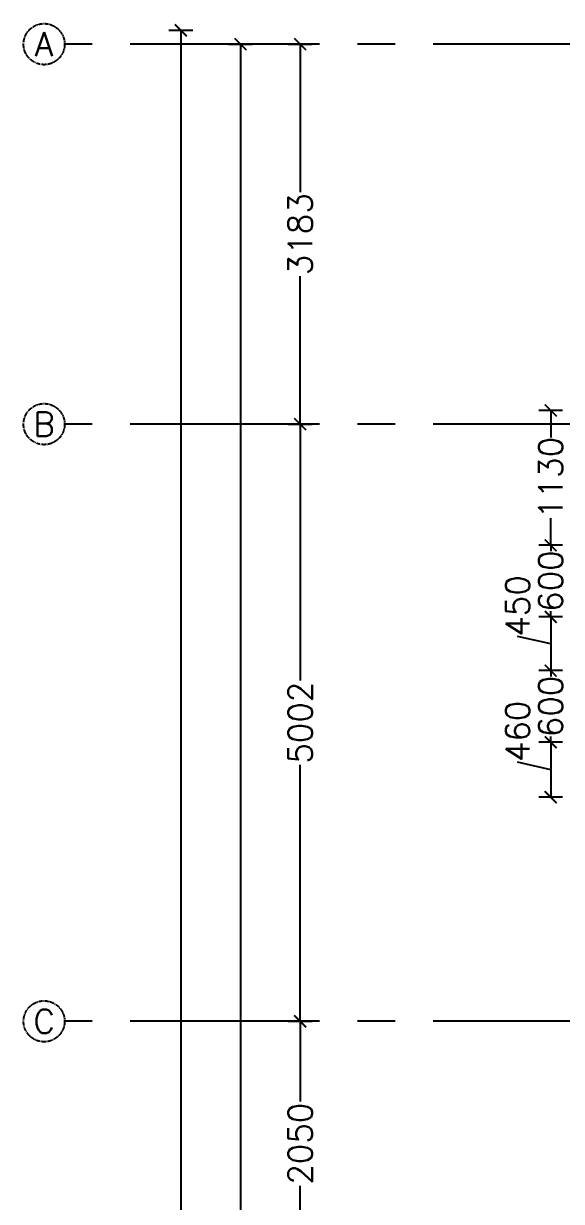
# Model space of a CAD drawing. Header units: millimetres. Extents: x 263680 to 312223, y -3811 to 33868.
# Drawn here: x 263680 to 268186, y 18240 to 28107 of the extents above; entities that cross this region are included whole.
import ezdxf

# ---------------------------------------------------------------- set-up
doc = ezdxf.new("R2010")
doc.units = ezdxf.units.MM
doc.header["$MEASUREMENT"] = 0
doc.header["$PDMODE"] = 35
doc.header["$PDSIZE"] = -0.5
doc.linetypes.add('CENTER', pattern=[50.8, 31.75, -6.35, 6.35, -6.35])
doc.layers.get('0').update_dxf_attribs({"linetype": 'CONTINUOUS'})
doc.layers.get('Defpoints').update_dxf_attribs({"linetype": 'CONTINUOUS'})
for name, color, linetype in [('Ano_Line_Grid', 4, 'CENTER'), ('Dim_Arc_100', 4, 'CONTINUOUS'), ('Txt_Grid', 4, 'CONTINUOUS')]:
    doc.layers.add(name, color=color, linetype=linetype)
doc.styles.add('Jwalant', font='romans.shx')
doc.styles.add('MSA_Standard', font='romans.shx')
doc.dimstyles.new('Msa_1_100', dxfattribs={"dimscale": 100, "dimtxt": 2, "dimasz": 1, "dimexe": 1, "dimexo": 0, "dimgap": 0, "dimtad": 0, "dimdec": 0, "dimzin": 0, "dimdsep": 46, "dimtxsty": 'MSA_Standard', "dimblk": 'ARCHTICK', "dimcen": 0.09, "dimclrd": 4, "dimclre": 4, "dimclrt": 6, "dimadec": 0, "dimazin": 0, "dimtfac": 1, "dimtdec": 0, "dimtofl": 0, "dimtmove": 0, "dimatfit": 3, "dimfxl": 0, "dimtolj": 1, "dimtzin": 0, "dimlwd": -1, "dimlwe": -1, "dimarcsym": 0})

# ---------------------------------------------------------------- blocks, each defined once
blk = doc.blocks.new('GRID 1')
at = {"layer": 'Ano_Line_Grid', "ltscale": 50}
for p, q in [((311884.3, 27934.2), (264029.1, 27934.2)), ((311884.3, 24751.2), (264029.1, 24751.2)), ((311884.3, 19749.2), (264029.1, 19749.2))]:
    blk.add_line(p, q, dxfattribs=at)
at = {"layer": 'Ano_Line_Grid'}
for centre in [(263857.1, 27934.2), (263857.1, 24751.2), (263857.1, 19749.2)]:
    blk.add_circle(centre, 172, dxfattribs=at)
at = {"layer": 'Txt_Grid', "char_height": 200, "attachment_point": 5, "style": 'Jwalant'}
for s, insert in [('A', (263857.1, 27934.2)), ('B', (263857.1, 24751.2)), ('C', (263857.1, 19749.2))]:
    blk.add_mtext_dynamic_manual_height_columns(s, width=700.143, gutter_width=1, heights=[0], dxfattribs=dict(at, insert=insert))
blk = doc.blocks.new('_ArchTick')
at = {"linetype": 'ByBlock', "const_width": 0.15}
blk.add_lwpolyline([(-0.5, -0.5), (0.5, 0.5)], dxfattribs=at)
blk = doc.blocks.new('*D3914')
at = {"layer": 'Defpoints', "color": 0, "ltscale": 1000, "transparency": 16777216}
for p in [(-4792.4, -5589.6), (-4792.4, -8772.6), (-2818.9, -8772.6)]:
    blk.add_point(p, dxfattribs=at)
at = {"layer": 'Dim_Arc_100', "color": 4, "ltscale": 1000, "transparency": 16777216}
for p, q in [((-2918.9, -5589.6), (-2718.9, -5589.6)), ((-2818.9, -5589.6), (-2818.9, -6828.8)), ((-2818.9, -8772.6), (-2818.9, -7533.5)), ((-2918.9, -8772.6), (-2718.9, -8772.6))]:
    blk.add_line(p, q, dxfattribs=at)
at = {"layer": 'Dim_Arc_100', "color": 4, "ltscale": 1000, "transparency": 16777216, "xscale": 100, "yscale": 100, "zscale": 100}
for p, rotation in [((-2818.9, -5589.6), 90), ((-2818.9, -8772.6), 270)]:
    blk.add_blockref('_ArchTick', p, dxfattribs=dict(at, rotation=rotation))
at = {"layer": 'Dim_Arc_100', "color": 6, "ltscale": 1000, "transparency": 16777216, "insert": (-2818.9, -7181.1), "char_height": 200, "attachment_point": 5, "rotation": 90, "style": 'MSA_Standard'}
blk.add_mtext('\\A1;3183', dxfattribs=at)
blk = doc.blocks.new('*D3915')
at = {"layer": 'Defpoints', "color": 0, "ltscale": 1000, "transparency": 16777216}
for p in [(-4792.4, -8772.6), (-4792.4, -13774.6), (-2818.9, -13774.6)]:
    blk.add_point(p, dxfattribs=at)
at = {"layer": 'Dim_Arc_100', "color": 4, "ltscale": 1000, "transparency": 16777216}
for p, q in [((-2918.9, -8772.6), (-2718.9, -8772.6)), ((-2818.9, -8772.6), (-2818.9, -10921.3)), ((-2818.9, -13774.6), (-2818.9, -11626)), ((-2918.9, -13774.6), (-2718.9, -13774.6))]:
    blk.add_line(p, q, dxfattribs=at)
at = {"layer": 'Dim_Arc_100', "color": 4, "ltscale": 1000, "transparency": 16777216, "xscale": 100, "yscale": 100, "zscale": 100}
for p, rotation in [((-2818.9, -8772.6), 90), ((-2818.9, -13774.6), 270)]:
    blk.add_blockref('_ArchTick', p, dxfattribs=dict(at, rotation=rotation))
at = {"layer": 'Dim_Arc_100', "color": 6, "ltscale": 1000, "transparency": 16777216, "insert": (-2818.9, -11273.6), "char_height": 200, "attachment_point": 5, "rotation": 90, "style": 'MSA_Standard'}
blk.add_mtext('\\A1;5002', dxfattribs=at)
blk = doc.blocks.new('*D3916')
at = {"layer": 'Defpoints', "color": 0, "ltscale": 1000, "transparency": 16777216}
for p in [(-4792.4, -13774.6), (-4792.4, -15824.6), (-2818.9, -15824.6)]:
    blk.add_point(p, dxfattribs=at)
at = {"layer": 'Dim_Arc_100', "color": 4, "ltscale": 1000, "transparency": 16777216}
for p, q in [((-2918.9, -13774.6), (-2718.9, -13774.6)), ((-2818.9, -13774.6), (-2818.9, -14447.3)), ((-2818.9, -15824.6), (-2818.9, -15152)), ((-2918.9, -15824.6), (-2718.9, -15824.6))]:
    blk.add_line(p, q, dxfattribs=at)
at = {"layer": 'Dim_Arc_100', "color": 4, "ltscale": 1000, "transparency": 16777216, "xscale": 100, "yscale": 100, "zscale": 100}
for p, rotation in [((-2818.9, -13774.6), 90), ((-2818.9, -15824.6), 270)]:
    blk.add_blockref('_ArchTick', p, dxfattribs=dict(at, rotation=rotation))
at = {"layer": 'Dim_Arc_100', "color": 6, "ltscale": 1000, "transparency": 16777216, "insert": (-2818.9, -14799.6), "char_height": 200, "attachment_point": 5, "rotation": 90, "style": 'MSA_Standard'}
blk.add_mtext('\\A1;2050', dxfattribs=at)
blk = doc.blocks.new('*D3922')
at = {"layer": 'Defpoints', "color": 0, "ltscale": 1000, "transparency": 16777216}
for p in [(-4792.4, -5589.6), (-3318.9, -5589.6), (-4792.4, -32115.6)]:
    blk.add_point(p, dxfattribs=at)
at = {"layer": 'Dim_Arc_100', "color": 4, "ltscale": 1000, "transparency": 16777216}
for p, q in [((-3418.9, -5589.6), (-3218.9, -5589.6)), ((-3318.9, -5589.6), (-3318.9, -18405)), ((-3318.9, -32115.6), (-3318.9, -19300.3)), ((-3418.9, -32115.6), (-3218.9, -32115.6))]:
    blk.add_line(p, q, dxfattribs=at)
at = {"layer": 'Dim_Arc_100', "color": 4, "ltscale": 1000, "transparency": 16777216, "xscale": 100, "yscale": 100, "zscale": 100}
for p, rotation in [((-3318.9, -5589.6), 90), ((-3318.9, -32115.6), 270)]:
    blk.add_blockref('_ArchTick', p, dxfattribs=dict(at, rotation=rotation))
at = {"layer": 'Dim_Arc_100', "color": 6, "ltscale": 1000, "transparency": 16777216, "insert": (-3318.9, -18852.6), "char_height": 200, "attachment_point": 5, "rotation": 90, "style": 'MSA_Standard'}
blk.add_mtext('\\A1;26526', dxfattribs=at)
blk = doc.blocks.new('*D3923')
at = {"layer": 'Defpoints', "color": 0, "ltscale": 1000, "transparency": 16777216}
for p in [(-3818.9, -5474.6), (2915, -5474.6, 0), (2915, -32230.6)]:
    blk.add_point(p, dxfattribs=at)
at = {"layer": 'Dim_Arc_100', "color": 4, "ltscale": 1000, "transparency": 16777216}
for p, q in [((-3718.9, -5474.6), (-3918.9, -5474.6)), ((-3818.9, -5474.6), (-3818.9, -18405)), ((-3818.9, -32230.6), (-3818.9, -19300.3)), ((-3718.9, -32230.6), (-3918.9, -32230.6))]:
    blk.add_line(p, q, dxfattribs=at)
at = {"layer": 'Dim_Arc_100', "color": 4, "ltscale": 1000, "transparency": 16777216, "xscale": 100, "yscale": 100, "zscale": 100}
for p, rotation in [((-3818.9, -5474.6), 90), ((-3818.9, -32230.6), 270)]:
    blk.add_blockref('_ArchTick', p, dxfattribs=dict(at, rotation=rotation))
at = {"layer": 'Dim_Arc_100', "color": 6, "ltscale": 1000, "transparency": 16777216, "insert": (-3818.9, -18852.6), "char_height": 200, "attachment_point": 5, "rotation": 90, "style": 'MSA_Standard'}
blk.add_mtext('\\A1;26756', dxfattribs=at)
blk = doc.blocks.new('*D3876')
at = {"layer": 'Defpoints', "color": 0, "ltscale": 1000, "transparency": 16777216}
for p in [(-720.5, -9787.6), (-115, -9787.6), (-115, -10387.6)]:
    blk.add_point(p, dxfattribs=at)
at = {"layer": 'Dim_Arc_100', "color": 4, "ltscale": 1000, "transparency": 16777216}
for p, q in [((-620.5, -9787.6), (-820.5, -9787.6)), ((-720.5, -9787.6), (-720.5, -9835.3)), ((-720.5, -10387.6), (-720.5, -10340)), ((-620.5, -10387.6), (-820.5, -10387.6))]:
    blk.add_line(p, q, dxfattribs=at)
at = {"layer": 'Dim_Arc_100', "color": 4, "ltscale": 1000, "transparency": 16777216, "xscale": 100, "yscale": 100, "zscale": 100}
for p, rotation in [((-720.5, -9787.6), 90), ((-720.5, -10387.6), 270)]:
    blk.add_blockref('_ArchTick', p, dxfattribs=dict(at, rotation=rotation))
at = {"layer": 'Dim_Arc_100', "color": 6, "ltscale": 1000, "transparency": 16777216, "insert": (-720.5, -10087.6), "char_height": 200, "attachment_point": 5, "rotation": 90, "style": 'MSA_Standard'}
blk.add_mtext('\\A1;600', dxfattribs=at)
blk = doc.blocks.new('*D3877')
at = {"layer": 'Defpoints', "color": 0, "ltscale": 1000, "transparency": 16777216}
for p in [(-720.5, -8657.6), (-115, -8657.6), (-115, -9787.6)]:
    blk.add_point(p, dxfattribs=at)
at = {"layer": 'Dim_Arc_100', "color": 4, "ltscale": 1000, "transparency": 16777216}
for p, q in [((-620.5, -8657.6), (-820.5, -8657.6)), ((-720.5, -8657.6), (-720.5, -8884.6)), ((-720.5, -9787.6), (-720.5, -9560.7)), ((-620.5, -9787.6), (-820.5, -9787.6))]:
    blk.add_line(p, q, dxfattribs=at)
at = {"layer": 'Dim_Arc_100', "color": 4, "ltscale": 1000, "transparency": 16777216, "xscale": 100, "yscale": 100, "zscale": 100}
for p, rotation in [((-720.5, -8657.6), 90), ((-720.5, -9787.6), 270)]:
    blk.add_blockref('_ArchTick', p, dxfattribs=dict(at, rotation=rotation))
at = {"layer": 'Dim_Arc_100', "color": 6, "ltscale": 1000, "transparency": 16777216, "insert": (-720.5, -9222.6), "char_height": 200, "attachment_point": 5, "rotation": 90, "style": 'MSA_Standard'}
blk.add_mtext('\\A1;1130', dxfattribs=at)
blk = doc.blocks.new('*D3878')
at = {"layer": 'Defpoints', "color": 0, "ltscale": 1000, "transparency": 16777216}
for p in [(-115, -10387.6), (-720.5, -10837.6), (-115, -10837.6)]:
    blk.add_point(p, dxfattribs=at)
at = {"layer": 'Dim_Arc_100', "color": 4, "ltscale": 1000, "transparency": 16777216}
for p, q in [((-620.5, -10387.6), (-820.5, -10387.6)), ((-720.5, -10387.6), (-720.5, -10837.6)), ((-720.5, -10612.6), (-997.7, -10552.6)), ((-620.5, -10837.6), (-820.5, -10837.6))]:
    blk.add_line(p, q, dxfattribs=at)
at = {"layer": 'Dim_Arc_100', "color": 4, "ltscale": 1000, "transparency": 16777216, "xscale": 100, "yscale": 100, "zscale": 100}
for p, rotation in [((-720.5, -10387.6), 90), ((-720.5, -10837.6), 270)]:
    blk.add_blockref('_ArchTick', p, dxfattribs=dict(at, rotation=rotation))
at = {"layer": 'Dim_Arc_100', "color": 6, "ltscale": 1000, "transparency": 16777216, "insert": (-997.7, -10295.5), "char_height": 200, "attachment_point": 5, "rotation": 90, "style": 'MSA_Standard'}
blk.add_mtext('\\A1;450', dxfattribs=at)
blk = doc.blocks.new('*D3879')
at = {"layer": 'Defpoints', "color": 0, "ltscale": 1000, "transparency": 16777216}
for p in [(-115, -10837.6), (-720.5, -11437.6), (-115, -11437.6)]:
    blk.add_point(p, dxfattribs=at)
at = {"layer": 'Dim_Arc_100', "color": 4, "ltscale": 1000, "transparency": 16777216}
for p, q in [((-620.5, -10837.6), (-820.5, -10837.6)), ((-720.5, -10837.6), (-720.5, -10885.3)), ((-620.5, -11437.6), (-820.5, -11437.6)), ((-720.5, -11437.6), (-720.5, -11390))]:
    blk.add_line(p, q, dxfattribs=at)
at = {"layer": 'Dim_Arc_100', "color": 4, "ltscale": 1000, "transparency": 16777216, "xscale": 100, "yscale": 100, "zscale": 100}
for p, rotation in [((-720.5, -10837.6), 90), ((-720.5, -11437.6), 270)]:
    blk.add_blockref('_ArchTick', p, dxfattribs=dict(at, rotation=rotation))
at = {"layer": 'Dim_Arc_100', "color": 6, "ltscale": 1000, "transparency": 16777216, "insert": (-720.5, -11137.6), "char_height": 200, "attachment_point": 5, "rotation": 90, "style": 'MSA_Standard'}
blk.add_mtext('\\A1;600', dxfattribs=at)
blk = doc.blocks.new('*D3880')
at = {"layer": 'Defpoints', "color": 0, "ltscale": 1000, "transparency": 16777216}
for p in [(-115, -11437.6), (-720.5, -11897.6), (-115, -11897.6)]:
    blk.add_point(p, dxfattribs=at)
at = {"layer": 'Dim_Arc_100', "color": 4, "ltscale": 1000, "transparency": 16777216}
for p, q in [((-620.5, -11437.6), (-820.5, -11437.6)), ((-720.5, -11437.6), (-720.5, -11897.6)), ((-720.5, -11667.6), (-997.7, -11603.3)), ((-620.5, -11897.6), (-820.5, -11897.6))]:
    blk.add_line(p, q, dxfattribs=at)
at = {"layer": 'Dim_Arc_100', "color": 4, "ltscale": 1000, "transparency": 16777216, "xscale": 100, "yscale": 100, "zscale": 100}
for p, rotation in [((-720.5, -11437.6), 90), ((-720.5, -11897.6), 270)]:
    blk.add_blockref('_ArchTick', p, dxfattribs=dict(at, rotation=rotation))
at = {"layer": 'Dim_Arc_100', "color": 6, "ltscale": 1000, "transparency": 16777216, "insert": (-997.7, -11346.1), "char_height": 200, "attachment_point": 5, "rotation": 90, "style": 'MSA_Standard'}
blk.add_mtext('\\A1;460', dxfattribs=at)
blk = doc.blocks.new('Dimensions')
at = {"layer": 'Dim_Arc_100', "ltscale": 1000}
for base, p1, p2, picture, middle in [((-3818.9, -5474.6), (2915, -32230.6), (2915, -5474.6, 0), '*D3923', (-3818.9, -18852.6)), ((-2818.9, -8772.6), (-4792.4, -5589.6), (-4792.4, -8772.6), '*D3914', (-2818.9, -7181.1)), ((-3318.9, -5589.6), (-4792.4, -32115.6), (-4792.4, -5589.6), '*D3922', (-3318.9, -18852.6)), ((-720.5, -9787.6), (-115, -10387.6), (-115, -9787.6), '*D3876', (-720.5, -10087.6))]:
    dim = blk.add_linear_dim(base=base, p1=p1, p2=p2, angle=90, dimstyle='Msa_1_100', dxfattribs=at)
    dim.commit()
    dim.dimension.update_dxf_attribs({"geometry": picture, "text_midpoint": middle})
for base, p1, p2, picture, middle in [((-720.5, -8657.6), (-115, -9787.6), (-115, -8657.6), '*D3877', (-720.5, -9222.6)), ((-2818.9, -13774.6), (-4792.4, -8772.6), (-4792.4, -13774.6), '*D3915', (-2818.9, -11273.6)), ((-720.5, -11437.6), (-115, -10837.6), (-115, -11437.6), '*D3879', (-720.5, -11137.6)), ((-2818.9, -15824.6), (-4792.4, -13774.6), (-4792.4, -15824.6), '*D3916', (-2818.9, -14799.6))]:
    dim = blk.add_linear_dim(base=base, p1=p1, p2=p2, angle=90, dimstyle='Msa_1_100', override={"dimtmove": 1}, dxfattribs=at)
    dim.commit()
    dim.dimension.update_dxf_attribs({"geometry": picture, "text_midpoint": middle})
for base, p1, p2, picture, middle in [((-720.5, -10837.6), (-115, -10387.6), (-115, -10837.6), '*D3878', (-997.7, -10552.6)), ((-720.5, -11897.6), (-115, -11437.6), (-115, -11897.6), '*D3880', (-997.7, -11603.3))]:
    dim = blk.add_linear_dim(base=base, p1=p1, p2=p2, angle=90, dimstyle='Msa_1_100', override={"dimtmove": 1}, dxfattribs=at)
    dim.commit()
    dim.dimension.update_dxf_attribs({"geometry": picture, "text_midpoint": middle, "dimtype": 128})

msp = doc.modelspace()

# ---------------------------------------------------------------- block references
at = {"layer": 'Dim_Arc_100'}
for name, p in [('GRID 1', (-5, 0)), ('Dimensions', (268816.5, 33523.9))]:
    msp.add_blockref(name, p, dxfattribs=at)

doc.saveas('drawing.dxf')
